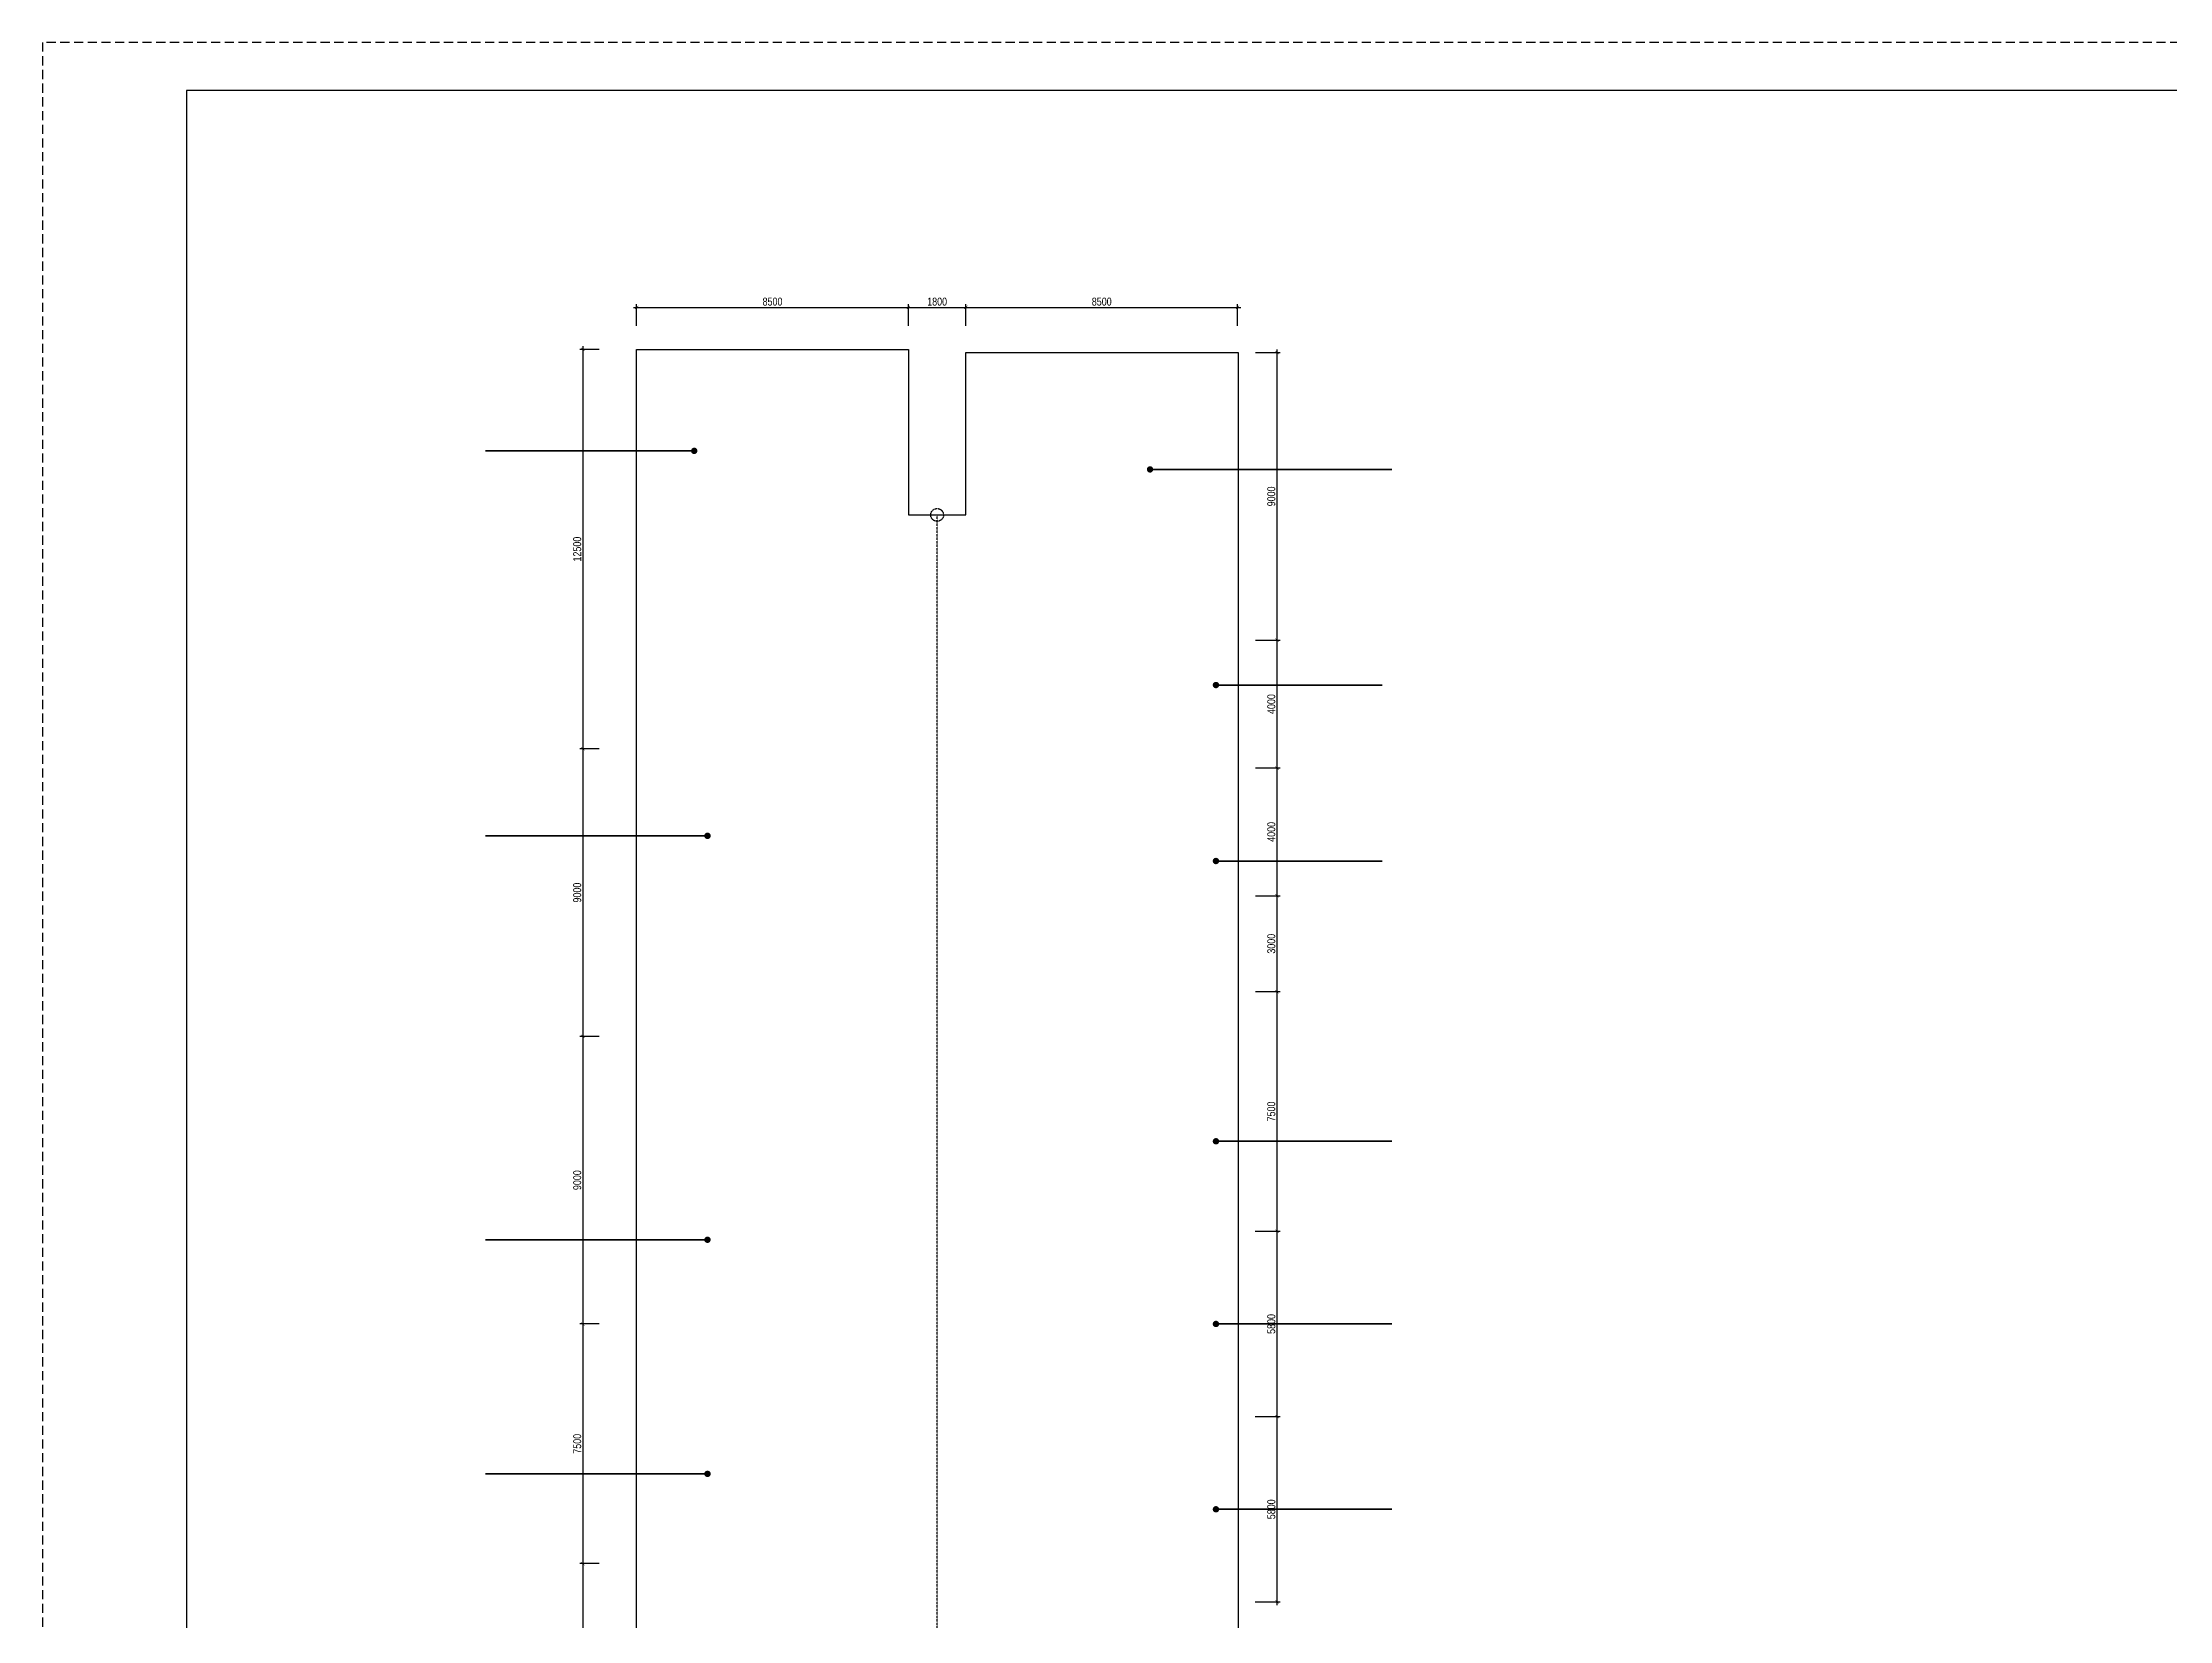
# Model space of a CAD drawing. Header units: millimetres. Extents: x 43 to 126043, y -89269 to -169.
# Drawn here: x 43 to 66586, y -49553 to -169 of the extents above; entities that cross this region are included whole.
import ezdxf

# ---------------------------------------------------------------- set-up
doc = ezdxf.new("R2010")
doc.units = ezdxf.units.MM
doc.linetypes.add('HIDDEN', pattern=[9.525, 6.35, -3.175])
doc.layers.get('0').update_dxf_attribs({"color": 231})
doc.layers.get('DefPoints').update_dxf_attribs({"color": 191})
doc.layers.add('A-SHBD', color=7, linetype='Continuous', lineweight=35)
doc.layers.add('ls-dim', color=231, linetype='Continuous')
doc.layers.add('MDI-BAO', color=1, linetype='Continuous')
doc.layers.add('MDI-HANHLANG', color=5, linetype='HIDDEN', plot=False)
doc.styles.add('250602-MB CO CAU CĂN HO X1-3A-1$0$style1', font='arial.ttf')
doc.styles.add('VTK_Arial', font='arial.ttf', dxfattribs={"width": 0.8})
doc.dimstyles.new('250602-MB CO CAU CĂN HO X1-3A-1$0$Dim_50', dxfattribs={"dimscale": 50, "dimtxt": 2, "dimasz": 1.5, "dimexe": 1, "dimexo": 0, "dimgap": 1, "dimtad": 1, "dimdec": 0, "dimlfac": -1, "dimzin": 12, "dimdsep": 46, "dimtxsty": '250602-MB CO CAU CĂN HO X1-3A-1$0$style1', "dimblk1": '250602-MB CO CAU CĂN HO X1-3A-1$0$_ARCHTICK', "dimblk2": '250602-MB CO CAU CĂN HO X1-3A-1$0$_ARCHTICK', "dimsah": 1, "dimcen": 1.5, "dimdle": 1.5, "dimclrd": 256, "dimclre": 256, "dimclrt": 2, "dimadec": 1, "dimazin": 3, "dimtm": 1e-09, "dimtfac": 0.416667, "dimtdec": 0, "dimtix": 1, "dimtmove": 2, "dimatfit": 3, "dimfxl": 7, "dimfxlon": 1, "dimtolj": 1, "dimtzin": 0, "dimlwd": -1, "dimlwe": -1, "dimarcsym": 1})
doc.dimstyles.new('A-2.5-DIM100', dxfattribs={"dimscale": 100, "dimtxt": 2.5, "dimasz": 1, "dimexe": 1, "dimexo": 0, "dimgap": 0.5, "dimtad": 1, "dimdec": 0, "dimzin": 12, "dimdsep": 46, "dimtxsty": 'VTK_Arial', "dimblk": 'ARCHTICK', "dimcen": 0, "dimdle": 1, "dimclrd": 256, "dimclre": 256, "dimclrt": 7, "dimadec": 1, "dimazin": 3, "dimtfac": 1, "dimtdec": 0, "dimtmove": 0, "dimatfit": 2, "dimfxl": 20, "dimtolj": 1, "dimtzin": 0, "dimlwd": -1, "dimlwe": -1, "dimarcsym": 0})

# ---------------------------------------------------------------- blocks, each defined once
blk = doc.blocks.new('VTK-A1_BoKhungTen')
at = {"layer": 'DefPoints', "linetype": 'HIDDEN', "ltscale": 0.3}
blk.add_lwpolyline([(0, -594), (840, -594), (840, 0), (0, 0)], close=True, dxfattribs=at)
at = {"layer": 'DefPoints'}
blk.add_lwpolyline([(755, -10), (30, -10), (30, -584), (755, -584)], dxfattribs=at)
blk = doc.blocks.new('250602-MB CO CAU CĂN HO X1-3A-1$0$_ARCHTICK')
at = {"color": 0, "linetype": 'ByBlock', "const_width": 0.15}
blk.add_lwpolyline([(-0.5, -0.5), (0.5, 0.5)], dxfattribs=at)
blk = doc.blocks.new('_ArchTick')
at = {"color": 0, "linetype": 'ByBlock', "const_width": 0.15}
blk.add_lwpolyline([(-0.5, -0.5), (0.5, 0.5)], dxfattribs=at)
blk = doc.blocks.new('*D22')
at = {"layer": 'DefPoints', "color": 0, "transparency": 16777216}
for p in [(17457, -9773), (16950, -22273), (17457, -22273)]:
    blk.add_point(p, dxfattribs=at)
at = {"layer": 'ls-dim', "transparency": 16777216}
for p, q in [((17457, -9773), (16850, -9773)), ((16950, -9673), (16950, -22373)), ((17457, -22273), (16850, -22273))]:
    blk.add_line(p, q, dxfattribs=at)
at = {"layer": 'ls-dim', "transparency": 16777216, "xscale": 100, "yscale": 100, "zscale": 100}
for p, rotation in [((16950, -9773), 90), ((16950, -22273), 270)]:
    blk.add_blockref('_ArchTick', p, dxfattribs=dict(at, rotation=rotation))
at = {"layer": 'ls-dim', "color": 7, "transparency": 16777216, "insert": (16772, -16023), "char_height": 250, "attachment_point": 5, "rotation": 90, "style": 'VTK_Arial'}
blk.add_mtext('\\A1;12500', dxfattribs=at)
blk = doc.blocks.new('*D23')
at = {"layer": 'DefPoints', "color": 0, "transparency": 16777216}
for p in [(17457, -22273), (16950, -31273), (17457, -31273)]:
    blk.add_point(p, dxfattribs=at)
at = {"layer": 'ls-dim', "transparency": 16777216}
for p, q in [((17457, -22273), (16850, -22273)), ((16950, -22173), (16950, -31373)), ((17457, -31273), (16850, -31273))]:
    blk.add_line(p, q, dxfattribs=at)
at = {"layer": 'ls-dim', "transparency": 16777216, "xscale": 100, "yscale": 100, "zscale": 100}
for p, rotation in [((16950, -22273), 90), ((16950, -31273), 270)]:
    blk.add_blockref('_ArchTick', p, dxfattribs=dict(at, rotation=rotation))
at = {"layer": 'ls-dim', "color": 7, "transparency": 16777216, "insert": (16772, -26773), "char_height": 250, "attachment_point": 5, "rotation": 90, "style": 'VTK_Arial'}
blk.add_mtext('\\A1;9000', dxfattribs=at)
blk = doc.blocks.new('*D24')
at = {"layer": 'DefPoints', "color": 0, "transparency": 16777216}
for p in [(17457, -31273), (16950, -40273), (17457, -40273)]:
    blk.add_point(p, dxfattribs=at)
at = {"layer": 'ls-dim', "transparency": 16777216}
for p, q in [((17457, -31273), (16850, -31273)), ((16950, -31173), (16950, -40373)), ((17457, -40273), (16850, -40273))]:
    blk.add_line(p, q, dxfattribs=at)
at = {"layer": 'ls-dim', "transparency": 16777216, "xscale": 100, "yscale": 100, "zscale": 100}
for p, rotation in [((16950, -31273), 90), ((16950, -40273), 270)]:
    blk.add_blockref('_ArchTick', p, dxfattribs=dict(at, rotation=rotation))
at = {"layer": 'ls-dim', "color": 7, "transparency": 16777216, "insert": (16772, -35773), "char_height": 250, "attachment_point": 5, "rotation": 90, "style": 'VTK_Arial'}
blk.add_mtext('\\A1;9000', dxfattribs=at)
blk = doc.blocks.new('*D25')
at = {"layer": 'DefPoints', "color": 0, "transparency": 16777216}
for p in [(17457, -40273), (16950, -47773), (17457, -47773)]:
    blk.add_point(p, dxfattribs=at)
at = {"layer": 'ls-dim', "transparency": 16777216}
for p, q in [((17457, -40273), (16850, -40273)), ((16950, -40173), (16950, -47873)), ((17457, -47773), (16850, -47773))]:
    blk.add_line(p, q, dxfattribs=at)
at = {"layer": 'ls-dim', "transparency": 16777216, "xscale": 100, "yscale": 100, "zscale": 100}
for p, rotation in [((16950, -40273), 90), ((16950, -47773), 270)]:
    blk.add_blockref('_ArchTick', p, dxfattribs=dict(at, rotation=rotation))
at = {"layer": 'ls-dim', "color": 7, "transparency": 16777216, "insert": (16772, -44023), "char_height": 250, "attachment_point": 5, "rotation": 90, "style": 'VTK_Arial'}
blk.add_mtext('\\A1;7500', dxfattribs=at)
blk = doc.blocks.new('*D26')
at = {"layer": 'DefPoints', "color": 0, "transparency": 16777216}
for p in [(17457, -47773), (16950, -55273), (17457, -55273)]:
    blk.add_point(p, dxfattribs=at)
at = {"layer": 'ls-dim', "transparency": 16777216}
for p, q in [((17457, -47773), (16850, -47773)), ((16950, -47673), (16950, -55373)), ((17457, -55273), (16850, -55273))]:
    blk.add_line(p, q, dxfattribs=at)
at = {"layer": 'ls-dim', "transparency": 16777216, "xscale": 100, "yscale": 100, "zscale": 100}
for p, rotation in [((16950, -47773), 90), ((16950, -55273), 270)]:
    blk.add_blockref('_ArchTick', p, dxfattribs=dict(at, rotation=rotation))
at = {"layer": 'ls-dim', "color": 7, "transparency": 16777216, "insert": (16772, -51523), "char_height": 250, "attachment_point": 5, "rotation": 90, "style": 'VTK_Arial'}
blk.add_mtext('\\A1;7500', dxfattribs=at)
blk = doc.blocks.new('*D29')
at = {"layer": 'DefPoints', "color": 0, "transparency": 16777216}
for p in [(27131, -8457), (18631, -9036), (27131, -9036)]:
    blk.add_point(p, dxfattribs=at)
at = {"layer": 'ls-dim', "transparency": 16777216}
for p, q in [((18531, -8457), (27231, -8457)), ((18631, -9036), (18631, -8357)), ((27131, -9036), (27131, -8357))]:
    blk.add_line(p, q, dxfattribs=at)
at = {"layer": 'ls-dim', "transparency": 16777216, "xscale": 100, "yscale": 100, "zscale": 100, "rotation": 180}
blk.add_blockref('_ArchTick', (18631, -8457), dxfattribs=at)
at = {"layer": 'ls-dim', "transparency": 16777216, "xscale": 100, "yscale": 100, "zscale": 100}
blk.add_blockref('_ArchTick', (27131, -8457), dxfattribs=at)
at = {"layer": 'ls-dim', "color": 7, "transparency": 16777216, "insert": (22881, -8279), "char_height": 250, "attachment_point": 5, "style": 'VTK_Arial'}
blk.add_mtext('\\A1;8500', dxfattribs=at)
blk = doc.blocks.new('*D30')
at = {"layer": 'DefPoints', "color": 0, "transparency": 16777216}
for p in [(28931, -8457), (27131, -9036), (28931, -9036)]:
    blk.add_point(p, dxfattribs=at)
at = {"layer": 'ls-dim', "transparency": 16777216}
for p, q in [((27031, -8457), (29031, -8457)), ((27131, -9036), (27131, -8357)), ((28931, -9036), (28931, -8357))]:
    blk.add_line(p, q, dxfattribs=at)
at = {"layer": 'ls-dim', "transparency": 16777216, "xscale": 100, "yscale": 100, "zscale": 100, "rotation": 180}
blk.add_blockref('_ArchTick', (27131, -8457), dxfattribs=at)
at = {"layer": 'ls-dim', "transparency": 16777216, "xscale": 100, "yscale": 100, "zscale": 100}
blk.add_blockref('_ArchTick', (28931, -8457), dxfattribs=at)
at = {"layer": 'ls-dim', "color": 7, "transparency": 16777216, "insert": (28031, -8279), "char_height": 250, "attachment_point": 5, "style": 'VTK_Arial'}
blk.add_mtext('\\A1;1800', dxfattribs=at)
blk = doc.blocks.new('*D31')
at = {"layer": 'DefPoints', "color": 0, "transparency": 16777216}
for p in [(37431, -8457), (28931, -9036), (37431, -9036)]:
    blk.add_point(p, dxfattribs=at)
at = {"layer": 'ls-dim', "transparency": 16777216}
for p, q in [((28831, -8457), (37531, -8457)), ((28931, -9036), (28931, -8357)), ((37431, -9036), (37431, -8357))]:
    blk.add_line(p, q, dxfattribs=at)
at = {"layer": 'ls-dim', "transparency": 16777216, "xscale": 100, "yscale": 100, "zscale": 100, "rotation": 180}
blk.add_blockref('_ArchTick', (28931, -8457), dxfattribs=at)
at = {"layer": 'ls-dim', "transparency": 16777216, "xscale": 100, "yscale": 100, "zscale": 100}
blk.add_blockref('_ArchTick', (37431, -8457), dxfattribs=at)
at = {"layer": 'ls-dim', "color": 7, "transparency": 16777216, "insert": (33181, -8279), "char_height": 250, "attachment_point": 5, "style": 'VTK_Arial'}
blk.add_mtext('\\A1;8500', dxfattribs=at)
blk = doc.blocks.new('*D32')
at = {"layer": 'DefPoints', "color": 0, "transparency": 16777216}
for p in [(37997, -9873, 0), (37997, -18873, 0), (38664, -18873)]:
    blk.add_point(p, dxfattribs=at)
at = {"layer": 'ls-dim', "transparency": 16777216}
for p, q in [((37997, -9873), (38764, -9873)), ((38664, -9773), (38664, -18973)), ((37997, -18873), (38764, -18873))]:
    blk.add_line(p, q, dxfattribs=at)
at = {"layer": 'ls-dim', "transparency": 16777216, "xscale": 100, "yscale": 100, "zscale": 100}
for p, rotation in [((38664, -9873), 90), ((38664, -18873), 270)]:
    blk.add_blockref('_ArchTick', p, dxfattribs=dict(at, rotation=rotation))
at = {"layer": 'ls-dim', "color": 7, "transparency": 16777216, "insert": (38487, -14373), "char_height": 250, "attachment_point": 5, "rotation": 90, "style": 'VTK_Arial'}
blk.add_mtext('\\A1;9000', dxfattribs=at)
blk = doc.blocks.new('*D33')
at = {"layer": 'DefPoints', "color": 0, "transparency": 16777216}
for p in [(37997, -18873, 0), (37997, -22873, 0), (38664, -22873)]:
    blk.add_point(p, dxfattribs=at)
at = {"layer": 'ls-dim', "transparency": 16777216}
for p, q in [((37997, -18873), (38764, -18873)), ((38664, -18773), (38664, -22973)), ((37997, -22873), (38764, -22873))]:
    blk.add_line(p, q, dxfattribs=at)
at = {"layer": 'ls-dim', "transparency": 16777216, "xscale": 100, "yscale": 100, "zscale": 100}
for p, rotation in [((38664, -18873), 90), ((38664, -22873), 270)]:
    blk.add_blockref('_ArchTick', p, dxfattribs=dict(at, rotation=rotation))
at = {"layer": 'ls-dim', "color": 7, "transparency": 16777216, "insert": (38487, -20873), "char_height": 250, "attachment_point": 5, "rotation": 90, "style": 'VTK_Arial'}
blk.add_mtext('\\A1;4000', dxfattribs=at)
blk = doc.blocks.new('*D34')
at = {"layer": 'DefPoints', "color": 0, "transparency": 16777216}
for p in [(37997, -22873, 0), (37997, -26873, 0), (38664, -26873)]:
    blk.add_point(p, dxfattribs=at)
at = {"layer": 'ls-dim', "transparency": 16777216}
for p, q in [((37997, -22873), (38764, -22873)), ((38664, -22773), (38664, -26973)), ((37997, -26873), (38764, -26873))]:
    blk.add_line(p, q, dxfattribs=at)
at = {"layer": 'ls-dim', "transparency": 16777216, "xscale": 100, "yscale": 100, "zscale": 100}
for p, rotation in [((38664, -22873), 90), ((38664, -26873), 270)]:
    blk.add_blockref('_ArchTick', p, dxfattribs=dict(at, rotation=rotation))
at = {"layer": 'ls-dim', "color": 7, "transparency": 16777216, "insert": (38487, -24873), "char_height": 250, "attachment_point": 5, "rotation": 90, "style": 'VTK_Arial'}
blk.add_mtext('\\A1;4000', dxfattribs=at)
blk = doc.blocks.new('*D35')
at = {"layer": 'DefPoints', "color": 0, "transparency": 16777216}
for p in [(37997, -26873, 0), (37997, -29873, 0), (38664, -29873)]:
    blk.add_point(p, dxfattribs=at)
at = {"layer": 'ls-dim', "transparency": 16777216}
for p, q in [((37997, -26873), (38764, -26873)), ((38664, -26773), (38664, -29973)), ((37997, -29873), (38764, -29873))]:
    blk.add_line(p, q, dxfattribs=at)
at = {"layer": 'ls-dim', "transparency": 16777216, "xscale": 100, "yscale": 100, "zscale": 100}
for p, rotation in [((38664, -26873), 90), ((38664, -29873), 270)]:
    blk.add_blockref('_ArchTick', p, dxfattribs=dict(at, rotation=rotation))
at = {"layer": 'ls-dim', "color": 7, "transparency": 16777216, "insert": (38487, -28373), "char_height": 250, "attachment_point": 5, "rotation": 90, "style": 'VTK_Arial'}
blk.add_mtext('\\A1;3000', dxfattribs=at)
blk = doc.blocks.new('*D36')
at = {"layer": 'DefPoints', "color": 0, "transparency": 16777216}
for p in [(37997, -29873, 0), (37982, -37373, 0), (38664, -37373)]:
    blk.add_point(p, dxfattribs=at)
at = {"layer": 'ls-dim', "transparency": 16777216}
for p, q in [((37997, -29873), (38764, -29873)), ((38664, -29773), (38664, -37473)), ((37982, -37373), (38764, -37373))]:
    blk.add_line(p, q, dxfattribs=at)
at = {"layer": 'ls-dim', "transparency": 16777216, "xscale": 100, "yscale": 100, "zscale": 100}
for p, rotation in [((38664, -29873), 90), ((38664, -37373), 270)]:
    blk.add_blockref('_ArchTick', p, dxfattribs=dict(at, rotation=rotation))
at = {"layer": 'ls-dim', "color": 7, "transparency": 16777216, "insert": (38487, -33623), "char_height": 250, "attachment_point": 5, "rotation": 90, "style": 'VTK_Arial'}
blk.add_mtext('\\A1;7500', dxfattribs=at)
blk = doc.blocks.new('*D37')
at = {"layer": 'DefPoints', "color": 0, "transparency": 16777216}
for p in [(37982, -37373, 0), (37982, -43173, 0), (38664, -43173)]:
    blk.add_point(p, dxfattribs=at)
at = {"layer": 'ls-dim', "transparency": 16777216}
for p, q in [((37982, -37373), (38764, -37373)), ((38664, -37273), (38664, -43273)), ((37982, -43173), (38764, -43173))]:
    blk.add_line(p, q, dxfattribs=at)
at = {"layer": 'ls-dim', "transparency": 16777216, "xscale": 100, "yscale": 100, "zscale": 100}
for p, rotation in [((38664, -37373), 90), ((38664, -43173), 270)]:
    blk.add_blockref('_ArchTick', p, dxfattribs=dict(at, rotation=rotation))
at = {"layer": 'ls-dim', "color": 7, "transparency": 16777216, "insert": (38487, -40273), "char_height": 250, "attachment_point": 5, "rotation": 90, "style": 'VTK_Arial'}
blk.add_mtext('\\A1;5800', dxfattribs=at)
blk = doc.blocks.new('*D38')
at = {"layer": 'DefPoints', "color": 0, "transparency": 16777216}
for p in [(37982, -43173, 0), (37982, -48973, 0), (38664, -48973)]:
    blk.add_point(p, dxfattribs=at)
at = {"layer": 'ls-dim', "transparency": 16777216}
for p, q in [((37982, -43173), (38764, -43173)), ((38664, -43073), (38664, -49073)), ((37982, -48973), (38764, -48973))]:
    blk.add_line(p, q, dxfattribs=at)
at = {"layer": 'ls-dim', "transparency": 16777216, "xscale": 100, "yscale": 100, "zscale": 100}
for p, rotation in [((38664, -43173), 90), ((38664, -48973), 270)]:
    blk.add_blockref('_ArchTick', p, dxfattribs=dict(at, rotation=rotation))
at = {"layer": 'ls-dim', "color": 7, "transparency": 16777216, "insert": (38487, -46073), "char_height": 250, "attachment_point": 5, "rotation": 90, "style": 'VTK_Arial'}
blk.add_mtext('\\A1;5800', dxfattribs=at)

msp = doc.modelspace()

# ---------------------------------------------------------------- linework, layer by layer
at = {"layer": 'MDI-BAO', "elevation": 0}
msp.add_lwpolyline([(18630.7, -9773.2), (27130.7, -9773.2), (27130.7, -14953.2), (28930.6, -14953.2), (28930.6, -9873.2), (37445.4, -9873.2), (37445.4, -52473.2), (39530.6, -52473.2), (39530.6, -52958.2), (66260.6, -52958.2), (66260.6, -61473.2), (61180.6, -61473.2), (61180.6, -63273.2), (63430.6, -63273.2), (63430.6, -71773.2), (28930.6, -71773.2), (28930.6, -66715.7), (27130.7, -66715.7), (27130.7, -71773.2), (18630.7, -71773.2)], close=True, dxfattribs=at)
at = {"layer": 'MDI-HANHLANG'}
msp.add_line((28030.6, -66715.7), (28030.6, -14953.2), dxfattribs=at)
msp.add_circle((28030.6, -14953.2), 200, dxfattribs=at)

# ---------------------------------------------------------------- block references
at = {"layer": 'DefPoints', "xscale": 150, "yscale": 150, "zscale": 150}
msp.add_blockref('VTK-A1_BoKhungTen', (43.4, -168.9), dxfattribs=at)

# ---------------------------------------------------------------- dimensions: what is measured, and where the dimension line sits
at = {"layer": 'ls-dim'}
for p1, p2, distance, picture, middle in [((18630.7, -9035.6), (27130.7, -9035.6), 578.8, '*D29', (22880.7, -8279.1)), ((17457.1, -9773.2), (17457.1, -22273.2), -507, '*D22', (16772.4, -16023.2)), ((37997.1, -9873.2, 0), (37997.1, -18873.2, 0), 667.3, '*D32', (38486.8, -14373.2))]:
    dim = msp.add_aligned_dim(p1=p1, p2=p2, distance=distance, dimstyle='A-2.5-DIM100', override={"dimpost": '\\X'}, dxfattribs=at)
    dim.commit()
    dim.dimension.update_dxf_attribs({"geometry": picture, "text_midpoint": middle})
for base, p1, p2, angle, picture, middle in [((28930.6, -8456.8), (27130.7, -9035.6), (28930.6, -9035.6), 180, '*D30', (28030.6, -8279.1)), ((37430.6, -8456.8), (28930.6, -9035.6), (37430.6, -9035.6), 180, '*D31', (33180.6, -8279.1)), ((38664.4, -22873.2), (37997.1, -18873.2, 0), (37997.1, -22873.2, 0), 90, '*D33', (38486.8, -20873.2)), ((16950.1, -31273.2), (17457.1, -22273.2), (17457.1, -31273.2), 90, '*D23', (16772.4, -26773.2)), ((38664.4, -26873.2), (37997.1, -22873.2, 0), (37997.1, -26873.2, 0), 90, '*D34', (38486.8, -24873.2)), ((38664.4, -29873.2), (37997.1, -26873.2, 0), (37997.1, -29873.2, 0), 90, '*D35', (38486.7, -28373.2)), ((38664.4, -37373.2), (37997.1, -29873.2, 0), (37982.1, -37373.2, 0), 90, '*D36', (38486.8, -33623.2)), ((16950.1, -40273.2), (17457.1, -31273.2), (17457.1, -40273.2), 90, '*D24', (16772.4, -35773.2)), ((38664.4, -43173.2), (37982.1, -37373.2, 0), (37982.1, -43173.2, 0), 90, '*D37', (38486.8, -40273.2)), ((16950.1, -47773.2), (17457.1, -40273.2), (17457.1, -47773.2), 90, '*D25', (16772.4, -44023.2)), ((38664.4, -48973.2), (37982.1, -43173.2, 0), (37982.1, -48973.2, 0), 90, '*D38', (38486.8, -46073.2)), ((16950.1, -55273.2), (17457.1, -47773.2), (17457.1, -55273.2), 90, '*D26', (16772.4, -51523.2))]:
    dim = msp.add_linear_dim(base=base, p1=p1, p2=p2, angle=angle, dimstyle='A-2.5-DIM100', override={"dimpost": '\\X', "dimtmove": 1}, dxfattribs=at)
    dim.commit()
    dim.dimension.update_dxf_attribs({"geometry": picture, "text_midpoint": middle})

# ---------------------------------------------------------------- leaders
at = {"layer": 'A-SHBD'}
for points in [[(20432, -12948.1, 0), (13897.3, -12948.1, 0)], [(34693.1, -13529, 0), (42260.5, -13529, 0)], [(36754.2, -20277, 0), (41952.1, -20277, 0)], [(20846.9, -24995.7, 0), (13897.3, -24995.7, 0)], [(36754.2, -25784.2, 0), (41952.1, -25784.2, 0)], [(36754.3, -34555.5, 0), (42252.6, -34555.5, 0)], [(20846.9, -37637.4, 0), (13897.3, -37637.5, 0)], [(36754.3, -40273.2, 0), (42252.6, -40273.2, 0)], [(20846.9, -44964.5, 0), (13897.3, -44964.5, 0)], [(36754.3, -46073.2, 0), (42252.6, -46073.2, 0)]]:
    msp.add_leader(points, dimstyle='250602-MB CO CAU CĂN HO X1-3A-1$0$Dim_50', override={"dimasz": 4, "dimtad": 0, "dimldrblk": 'Dot', "dimtfill": 1}, dxfattribs=at)

doc.saveas('drawing.dxf')
